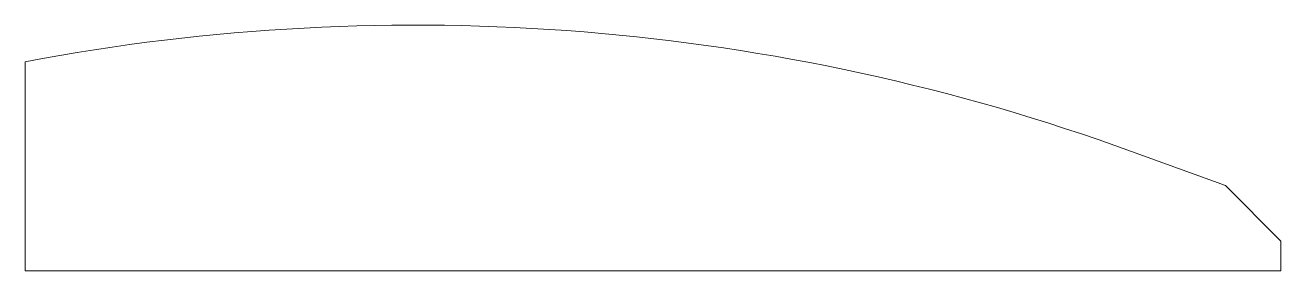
# Model space of a CAD drawing. Header units: millimetres. Extents: x -1067 to 0, y 0 to 209.
import ezdxf

# ---------------------------------------------------------------- set-up
doc = ezdxf.new("R2010")
doc.units = ezdxf.units.MM

msp = doc.modelspace()

# ---------------------------------------------------------------- linework, layer by layer
at = {"color": 7, "linetype": 'Continuous', "lineweight": 15}
for p, q in [((-1066.8, 0), (-1066.8, 177.8)), ((-127, 101.6), (-47.1, 72.5)), ((-47.1, 72.5), (0, 25.4)), ((0, 25.4), (0, 0)), ((0, 0), (-1066.8, 0))]:
    msp.add_line(p, q, dxfattribs=at)
msp.add_arc((-735.6, -1570.4), 1779.3, 70, 100.7291, dxfattribs=at)

doc.saveas('drawing.dxf')
